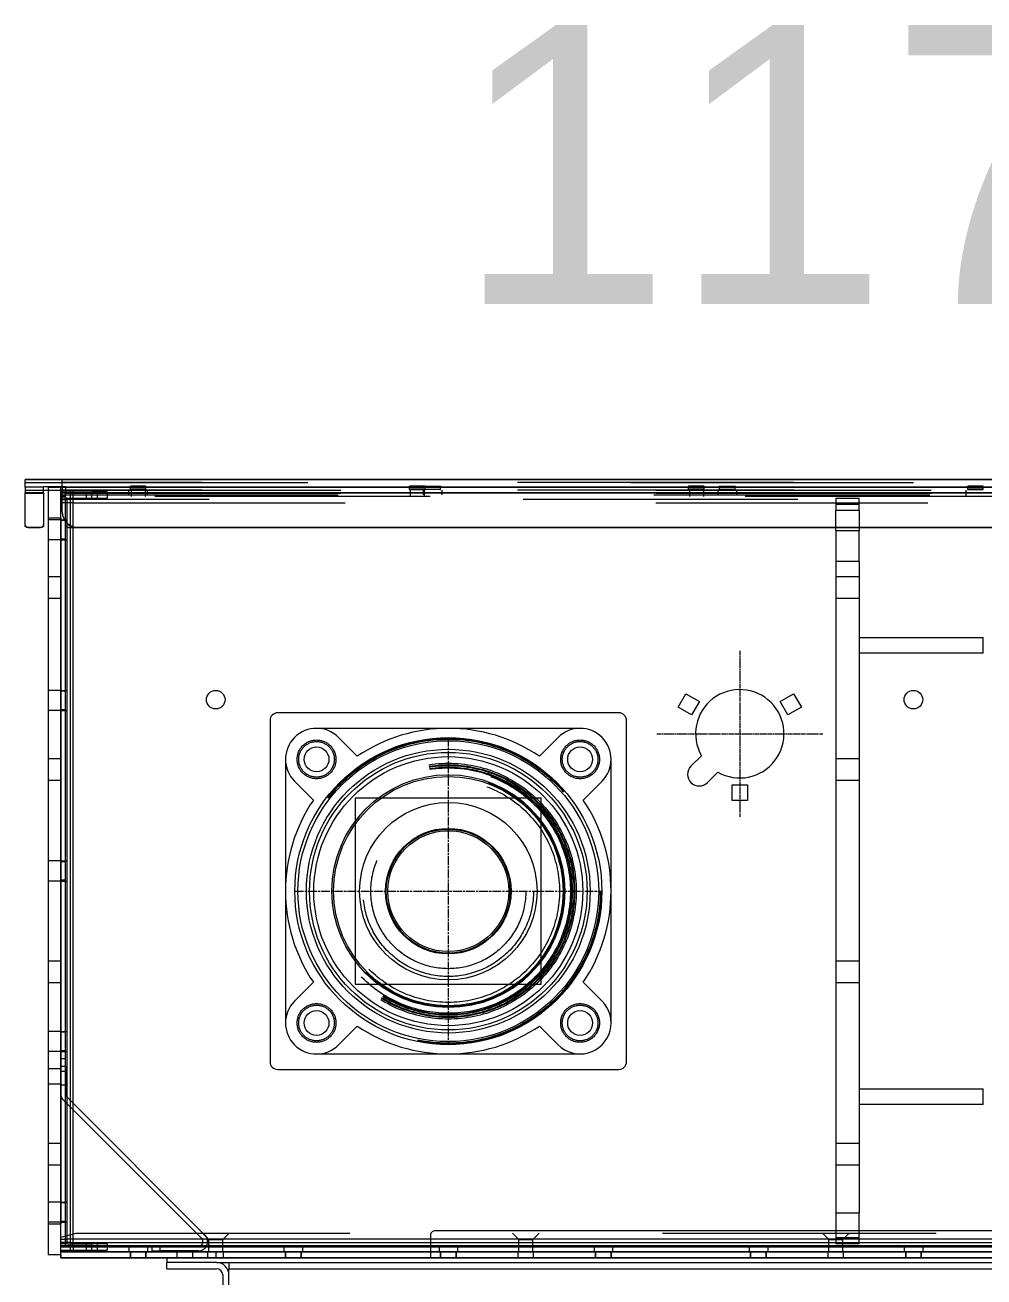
# Model space of a CAD drawing. Header units: millimetres. Extents: x 3220 to 226993, y 817 to 176024.
# Drawn here: x 72493 to 73112, y 160481 to 161289 of the extents above; entities that cross this region are included whole.
import ezdxf

# ---------------------------------------------------------------- set-up
doc = ezdxf.new("R2010")
doc.units = ezdxf.units.MM
doc.linetypes.add('CHAIN', pattern=[0.3543, 0.2362, -0.0295, 0.0591, -0.0295])
doc.linetypes.add('DASHED', pattern=[15, 7, -8])
for name, color, linetype, lineweight, true_color in [('Mittelpunktmarkierung(DIN)', 7, 'Continuous', 25, 0x3f3f3f), ('Sichtbare Kanten(DIN)', 7, 'Continuous', 50, 0x3f3f3f), ('Sichtbare tangentiale Kanten(DIN)', 7, 'Continuous', 50, 0x3f3f3f), ('Verdeckte Kanten(DIN)', 7, 'DASHED', 35, 0x3f3f3f), ('Verdeckte tangentiale Kanten(DIN)', 7, 'DASHED', 35, 0x3f3f3f)]:
    doc.layers.add(name, color=color, linetype=linetype, lineweight=lineweight, true_color=true_color)
doc.layers.add('Repère', color=76, linetype='Continuous')
doc.styles.get("Standard").update_dxf_attribs({"font": 'arial.ttf'})

# ---------------------------------------------------------------- blocks, each defined once
blk = doc.blocks.new('117')
at = {"layer": 'Mittelpunktmarkierung(DIN)', "color": 1, "linetype": 'CHAIN', "lineweight": 0, "ltscale": 11.889819}
for p, q in [((-12669, 72.5), (-12669, -34.5)), ((-12722.5, 19), (-12615.5, 19))]:
    blk.add_line(p, q, dxfattribs=at)
at = {"layer": 'Mittelpunktmarkierung(DIN)', "color": 1, "linetype": 'CHAIN', "lineweight": 0, "ltscale": 23.990969}
for p, q in [((-12857, 16.5), (-12857, -181.5)), ((-12956, -82.5), (-12758, -82.5))]:
    blk.add_line(p, q, dxfattribs=at)
at = {"layer": 'Sichtbare Kanten(DIN)', "color": 30, "lineweight": 0}
for p, q in [((-13130, 183.04), (-12107, 183.04)), ((-13130, 183.04), (-13130, 183.03)), ((-13130, 178), (-13130, 183.03)), ((-13130, 178), (-13130, 174.35)), ((-13118, 178.16), (-13118, 178)), ((-13104, 178.16), (-13118, 178.16)), ((-13118, 174.35), (-13118, 178)), ((-13115, 178), (-13115, 158)), ((-13115, 178), (-13107, 178)), ((-13107, 158), (-13107, 178)), ((-13106, 183.04), (-13106, 183.03)), ((-11108, 183.04), (-13106, 183.04)), ((-13106, 178), (-13106, 183.03)), ((-13106, 178), (-13106, 174.35)), ((-13104, 178), (-13104, 178.16)), ((-13104, 178), (-13104, 174.35)), ((-13130, 154.11), (-13130, 174.35)), ((-13118, 176.16), (-13115, 176.16)), ((-13118, 174.35), (-13118, 154.11)), ((-13107, 176.16), (-13104, 176.16)), ((-13107, 176), (-13107, 173)), ((-13107, 176), (-13106, 176)), ((-13104, 176), (-13107, 176)), ((-13107, 173), (-13106, 173)), ((-13106, 172.9), (-13107, 172.9)), ((-13107, -311.9), (-13107, 172.9)), ((-13104, 172), (-13107, 172)), ((-13104, 171), (-13107, 171)), ((-13106, 162.08), (-13106, 174.35)), ((-13104, 154.11), (-13104, 174.35)), ((-13106, 162.08), (-13106, 161.9)), ((-13130, 153.93), (-13130, 154.11)), ((-13118, 153.93), (-13118, 154.11)), ((-13115, 158), (-13115, -297)), ((-13107, 158), (-13107, -297)), ((-13104, -311.9), (-13104, 155.92)), ((-13104, 153.93), (-13104, 154.11)), ((-13128, 152.11), (-13120, 152.11)), ((-13120, 151.94), (-13128, 151.94)), ((-13103, 152.21), (-13103, -310)), ((-13102, 152.11), (-12117, 152.11)), ((-12117, 151.94), (-13102, 151.94)), ((-11118, 152.11), (-13096, 152.11)), ((-13096, 151.94), (-11118, 151.94)), ((-12607, 150), (-12607, 151.94)), ((-12607, 150), (-12607, 130)), ((-12607, 150), (-12592, 150)), ((-12592, 151.94), (-12592, 150)), ((-12592, 130), (-12592, 150)), ((-12607, 130), (-12607, -290)), ((-12592, 130), (-12592, -290)), ((-12592, 81), (-12512, 81)), ((-12512, 71), (-12512, 81)), ((-12512, 71), (-12592, 71)), ((-12708.74, 36.17), (-12703.74, 44.83)), ((-12703.74, 44.83), (-12695.08, 39.83)), ((-12642.92, 39.83), (-12634.26, 44.83)), ((-12634.26, 44.83), (-12629.26, 36.17)), ((-12747, 32.5), (-12967, 32.5)), ((-12700.08, 31.17), (-12708.74, 36.17)), ((-12695.08, 39.83), (-12700.08, 31.17)), ((-12637.92, 31.17), (-12642.92, 39.83)), ((-12629.26, 36.17), (-12637.92, 31.17)), ((-12972, 27.5), (-12972, -192.5)), ((-12742, -192.5), (-12742, 27.5)), ((-12857, 22.5), (-12942, 22.5)), ((-12927.86, 16.64), (-12915.74, 4.53)), ((-12772, 22.5), (-12857, 22.5)), ((-12798.26, 4.53), (-12786.14, 16.64)), ((-12962, 2.5), (-12962, -82.5)), ((-12752, -82.5), (-12752, 2.5)), ((-12700.47, -1.86), (-12693.75, 4.86)), ((-12683.14, -5.74), (-12689.86, -12.46)), ((-12944.03, -23.75), (-12956.14, -11.64)), ((-12757.86, -11.64), (-12769.97, -23.75)), ((-12674, -24), (-12674, -14)), ((-12674, -14), (-12664, -14)), ((-12664, -14), (-12664, -24)), ((-12664, -24), (-12674, -24)), ((-12962, -82.5), (-12962, -167.5)), ((-12752, -167.5), (-12752, -82.5)), ((-12956.14, -153.36), (-12944.03, -141.24)), ((-12769.97, -141.24), (-12757.86, -153.36)), ((-12915.74, -169.53), (-12927.86, -181.64)), ((-12786.14, -181.64), (-12798.26, -169.53)), ((-12942, -187.5), (-12857, -187.5)), ((-12857, -187.5), (-12772, -187.5)), ((-12967, -197.5), (-12747, -197.5)), ((-12592, -210), (-12512, -210)), ((-12512, -220), (-12512, -210)), ((-12512, -220), (-12592, -220)), ((-12607, -290), (-12607, -310)), ((-12592, -310), (-12592, -290)), ((-13115, -297), (-13115, -317)), ((-13107, -317), (-13107, -297)), ((-13103, -310), (-13107, -310)), ((-13107, -311), (-12107, -311)), ((-13104, -311.9), (-13107, -311.9)), ((-13107, -311.9), (-13107, -312)), ((-13107, -315), (-13107, -312)), ((-11107, -312), (-13107, -312)), ((-13101, -309), (-13104, -309)), ((-13099, -307), (-13103, -307)), ((-13103, -310), (-13099, -310)), ((-13101, -309), (-13101, -312)), ((-13099, -311), (-13099, -307)), ((-12592, -310), (-12607, -310)), ((-13107, -317), (-13115, -317)), ((-13107, -315), (-11107, -315)), ((-13107, -319), (-13107, -315)), ((-11107, -315), (-13107, -315)), ((-13107, -315), (-12107, -315)), ((-13107, -315), (-12107, -315)), ((-13107, -317), (-13107, -319)), ((-13107, -319), (-11107, -319)), ((-12107, -319), (-13107, -319))]:
    blk.add_line(p, q, dxfattribs=at)
for centre, radius in [((-13007, 41), 6), ((-12557, 41), 6), ((-12557, 41), 6), ((-12857, -82.5), 99), ((-12942, 2.5), 8), ((-12772, 2.5), 8), ((-12857, -82.5), 89.5), ((-12857, -82.5), 57.25), ((-12857, -82.5), 40.5), ((-12857, -82.5), 40), ((-12857, -82.5), 39), ((-12942, -167.5), 8), ((-12772, -167.5), 8)]:
    blk.add_circle(centre, radius, dxfattribs=at)
at = {"layer": 'Sichtbare Kanten(DIN)', "color": 1, "lineweight": 0}
blk.add_circle((-12857, -82.5), 0.01, dxfattribs=at)
at = {"layer": 'Sichtbare Kanten(DIN)', "color": 30, "lineweight": 0}
for centre, radius, start, end in [((-12669, 19), 28.5, 240.25752, 209.74248), ((-12967, 27.5), 5, 90, 180), ((-12747, 27.5), 5, 0, 90), ((-12942, 2.5), 20, 45, 225), ((-12857, -82.5), 105, 55.98058, 124.01942), ((-12772, 2.5), 20, 315, 135), ((-12695.16, -7.16), 7.5, 135, 315), ((-12857, -82.5), 105, 145.98058, 214.01942), ((-12857, -82.5), 105, 325.98058, 34.01942), ((-12942, -167.5), 20, 135, 315), ((-12772, -167.5), 20, 225, 45), ((-12857, -82.5), 105, 235.98058, 304.01942), ((-12967, -192.5), 5, 180, 270), ((-12747, -192.5), 5, 270, 0)]:
    blk.add_arc(centre, radius, start, end, dxfattribs=at)
for centre in [(-13057, 178.59), (-12867, 178.59), (-12677, 178.59)]:
    blk.add_ellipse(centre, major_axis=(-5, 0), ratio=0.026186, dxfattribs=at)
at = {"layer": 'Sichtbare Kanten(DIN)', "color": 30, "lineweight": 0, "extrusion": (0, 0, -1)}
for centre in [(-13057, 178.59), (-12877, 178.59), (-12697, 178.59), (-12517, 178.59)]:
    blk.add_ellipse(centre, major_axis=(5, 0), ratio=0.026186, dxfattribs=at)
at = {"layer": 'Sichtbare Kanten(DIN)', "color": 30, "lineweight": 0}
for centre in [(-13096, 162.08), (-13096, 161.9)]:
    blk.add_ellipse(centre, major_axis=(-10, 0), ratio=0.996195, start_param=0, end_param=1.570796, dxfattribs=at)
at = {"layer": 'Sichtbare Kanten(DIN)', "color": 30, "lineweight": 0, "extrusion": (0, 0, -1)}
for centre, major_axis, start_param, end_param in [((-13128, 154.11), (-2, 0), 4.712389, 6.283185), ((-13128, 153.93), (-2, 0), 4.712389, 6.283185), ((-13120, 154.11), (2, 0), 0, 1.570796), ((-13120, 153.93), (2, 0), 0, 1.570796), ((-13102, 154.11), (-2, 0), 4.712389, 6.283185), ((-13102, 153.93), (-2, 0), 4.712389, 6.283185)]:
    blk.add_ellipse(centre, major_axis=major_axis, ratio=0.996195, start_param=start_param, end_param=end_param, dxfattribs=at)
at = {"layer": 'Sichtbare tangentiale Kanten(DIN)', "color": 30, "lineweight": 0}
for p, q in [((-12107, 183.03), (-13130, 183.03)), ((-13118, 178), (-13130, 178)), ((-13106, 183.03), (-11108, 183.03)), ((-13106, 178), (-11108, 178)), ((-12107, 178), (-13104, 178)), ((-13118, 174.35), (-13130, 174.35)), ((-13106, 174.35), (-11108, 174.35)), ((-12107, 174.35), (-13104, 174.35)), ((-13107, 158), (-13115, 158)), ((-13128, 151.94), (-13128, 152.11)), ((-13120, 151.94), (-13120, 152.11)), ((-13102, 151.94), (-13102, 152.11)), ((-13101, 153.27), (-13101, -309)), ((-13099, -307), (-13099, 151.94)), ((-13096, 151.94), (-13096, 152.11)), ((-12592, 130), (-12607, 130)), ((-12607, -290), (-12592, -290)), ((-13115, -297), (-13107, -297)), ((-13101, -309), (-11113, -309)), ((-12607, -307), (-13099, -307)), ((-12115, -307), (-12592, -307))]:
    blk.add_line(p, q, dxfattribs=at)
for radius in [97, 91.5, 86.75, 75.09, 74]:
    blk.add_circle((-12857, -82.5), radius, dxfattribs=at)
at = {"layer": 'Verdeckte Kanten(DIN)', "color": 30, "lineweight": 0, "ltscale": 26.048429}
blk.add_line((-13130, 181.04), (-12107, 181.04), dxfattribs=at)
at = {"layer": 'Verdeckte Kanten(DIN)', "color": 30, "lineweight": 0, "ltscale": 25.437323}
for p, q in [((-11108, 181.04), (-13106, 181.04)), ((-13106, 173), (-11108, 173))]:
    blk.add_line(p, q, dxfattribs=at)
at = {"layer": 'Verdeckte Kanten(DIN)', "color": 30, "lineweight": 0, "ltscale": 0.38097}
for p, q in [((-13062, 176.59), (-13062, 178.59)), ((-13062, 176.59), (-13062, 178.59)), ((-13052, 176.59), (-13052, 178.59)), ((-13052, 176.59), (-13052, 178.59)), ((-12882, 176.59), (-12882, 178.59)), ((-12872, 176.59), (-12872, 178.59)), ((-12872, 176.59), (-12872, 178.59)), ((-12862, 176.59), (-12862, 178.59)), ((-12702, 176.59), (-12702, 178.59)), ((-12692, 176.59), (-12692, 178.59)), ((-12682, 176.59), (-12682, 178.59)), ((-12672, 176.59), (-12672, 178.59)), ((-12522, 176.59), (-12522, 178.59)), ((-12512, 176.59), (-12512, 178.59))]:
    blk.add_line(p, q, dxfattribs=at)
at = {"layer": 'Verdeckte Kanten(DIN)', "color": 30, "lineweight": 0, "ltscale": 1.523657}
for p, q in [((-13115, 176.16), (-13107, 176.16)), ((-13107, 157), (-13115, 157)), ((-13107, 144), (-13115, 144)), ((-13115, 120.5), (-13107, 120.5)), ((-13115, 106.5), (-13107, 106.5)), ((-13107, 47), (-13115, 47)), ((-13107, 34), (-13115, 34)), ((-13115, 3), (-13107, 3)), ((-13115, -11), (-13107, -11)), ((-13107, -63), (-13115, -63)), ((-13107, -76), (-13115, -76)), ((-13115, -127.5), (-13107, -127.5)), ((-13115, -141.5), (-13107, -141.5)), ((-13107, -173), (-13115, -173)), ((-13107, -186), (-13115, -186)), ((-13107, -197), (-13115, -197)), ((-13107, -207), (-13115, -207)), ((-13115, -245), (-13107, -245)), ((-13115, -259), (-13107, -259)), ((-13107, -283), (-13115, -283)), ((-13107, -296), (-13115, -296))]:
    blk.add_line(p, q, dxfattribs=at)
at = {"layer": 'Verdeckte Kanten(DIN)', "color": 30, "lineweight": 0, "ltscale": 3.809293}
for p, q in [((-13107, 175), (-13087, 175)), ((-13107, -314), (-13087, -314))]:
    blk.add_line(p, q, dxfattribs=at)
at = {"layer": 'Verdeckte Kanten(DIN)', "color": 30, "lineweight": 0, "ltscale": 0.571309}
for p, q in [((-13107, 170), (-13104, 170)), ((-13101, 176), (-13101, 173)), ((-13063, 173), (-13063, 176)), ((-13051, 173), (-13051, 176)), ((-12873, 173), (-12873, 176)), ((-12861, 173), (-12861, 176)), ((-12683, 173), (-12683, 176)), ((-12671, 173), (-12671, 176)), ((-13104, 156.5), (-13107, 156.5)), ((-13104, 144.5), (-13107, 144.5)), ((-13104, 46.5), (-13107, 46.5)), ((-13104, 34.5), (-13107, 34.5)), ((-13104, -63.5), (-13107, -63.5)), ((-13104, -75.5), (-13107, -75.5)), ((-13104, -173.5), (-13107, -173.5)), ((-13104, -185.5), (-13107, -185.5)), ((-13107, -190.5), (-13104, -190.5)), ((-13107, -198.5), (-13104, -198.5)), ((-13107, -207.5), (-13104, -207.5)), ((-13104, -283.5), (-13107, -283.5)), ((-13104, -295.5), (-13107, -295.5)), ((-13104, -309), (-13107, -309)), ((-13101, -312), (-13101, -315)), ((-13063, -312), (-13063, -315)), ((-13051, -312), (-13051, -315)), ((-13048.01, -314.5), (-13048.01, -311.5)), ((-12963, -312), (-12963, -315)), ((-12951, -312), (-12951, -315)), ((-12863, -312), (-12863, -315)), ((-12851, -312), (-12851, -315)), ((-12763, -312), (-12763, -315)), ((-12751, -312), (-12751, -315)), ((-12663, -312), (-12663, -315)), ((-12651, -312), (-12651, -315)), ((-12563, -312), (-12563, -315)), ((-12551, -312), (-12551, -315))]:
    blk.add_line(p, q, dxfattribs=at)
at = {"layer": 'Verdeckte Kanten(DIN)', "color": 30, "lineweight": 0, "ltscale": 0.380839}
blk.add_line((-13104, 172.9), (-13106, 172.9), dxfattribs=at)
at = {"layer": 'Verdeckte Kanten(DIN)', "color": 30, "lineweight": 0, "ltscale": 3.233633}
blk.add_line((-13104, 155.92), (-13104, 172.9), dxfattribs=at)
at = {"layer": 'Verdeckte Kanten(DIN)', "color": 30, "lineweight": 0, "ltscale": 25.386398}
blk.add_line((-12107, 172), (-13104, 172), dxfattribs=at)
at = {"layer": 'Verdeckte Kanten(DIN)', "color": 30, "lineweight": 0, "ltscale": 0.19037}
blk.add_line((-13103, 171), (-13104, 171), dxfattribs=at)
at = {"layer": 'Verdeckte Kanten(DIN)', "color": 30, "lineweight": 0, "ltscale": 0.897467}
for p, q in [((-13101, 170), (-13104, 170)), ((-13101, 173), (-13101, 170))]:
    blk.add_line(p, q, dxfattribs=at)
at = {"layer": 'Verdeckte Kanten(DIN)', "color": 30, "lineweight": 0, "ltscale": 3.579878}
blk.add_line((-13103, 171), (-13103, 152.21), dxfattribs=at)
at = {"layer": 'Verdeckte Kanten(DIN)', "color": 30, "lineweight": 0, "ltscale": 3.047415}
blk.add_line((-13103, 171), (-13087, 171), dxfattribs=at)
at = {"layer": 'Verdeckte Kanten(DIN)', "color": 30, "lineweight": 0, "ltscale": 0.761779}
for p, q in [((-13099, 172), (-13099, 176)), ((-13090.5, 175), (-13090.5, 171)), ((-13083.5, 175), (-13083.5, 171)), ((-13077, 175), (-13077, 171)), ((-13061.5, 176), (-13061.5, 172)), ((-13052.5, 176), (-13052.5, 172)), ((-12881.5, 176), (-12881.5, 172)), ((-12872.5, 176), (-12872.5, 172)), ((-12701.5, 176), (-12701.5, 172)), ((-12692.5, 176), (-12692.5, 172)), ((-12523, 172), (-12523, 176)), ((-13103, 168), (-13107, 168)), ((-13107, 157), (-13103, 157)), ((-13107, 144), (-13103, 144)), ((-13107, 47), (-13103, 47)), ((-13107, 34), (-13103, 34)), ((-13107, -63), (-13103, -63)), ((-13107, -76), (-13103, -76)), ((-13107, -173), (-13103, -173)), ((-13107, -186), (-13103, -186)), ((-13107, -283), (-13103, -283)), ((-13107, -296), (-13103, -296)), ((-13107, -307), (-13103, -307)), ((-13099, -311), (-13099, -315)), ((-13090.5, -310), (-13090.5, -314)), ((-13083.5, -310), (-13083.5, -314)), ((-13077, -310), (-13077, -314)), ((-13063, -311), (-13063, -315)), ((-13051, -311), (-13051, -315)), ((-12963, -311), (-12963, -315)), ((-12951, -311), (-12951, -315)), ((-12863, -311), (-12863, -315)), ((-12851, -311), (-12851, -315)), ((-12763, -311), (-12763, -315)), ((-12751, -311), (-12751, -315)), ((-12663, -311), (-12663, -315)), ((-12651, -311), (-12651, -315)), ((-12563, -311), (-12563, -315)), ((-12551, -311), (-12551, -315)), ((-13062, -319), (-13062, -315)), ((-13062, -315), (-13062, -319)), ((-13052, -319), (-13052, -315)), ((-13052, -315), (-13052, -319)), ((-13032, -315), (-13032, -319)), ((-13022, -315), (-13022, -319)), ((-13012, -319), (-13012, -315)), ((-13007, -315), (-13007, -319)), ((-13002, -319), (-13002, -315)), ((-12962, -319), (-12962, -315)), ((-12962, -315), (-12962, -319)), ((-12952, -319), (-12952, -315)), ((-12952, -315), (-12952, -319)), ((-12862, -319), (-12862, -315)), ((-12862, -315), (-12862, -319)), ((-12852, -319), (-12852, -315)), ((-12852, -315), (-12852, -319)), ((-12812, -319), (-12812, -315)), ((-12802, -319), (-12802, -315)), ((-12762, -319), (-12762, -315)), ((-12762, -315), (-12762, -319)), ((-12752, -319), (-12752, -315)), ((-12752, -315), (-12752, -319)), ((-12662, -319), (-12662, -315)), ((-12662, -315), (-12662, -319)), ((-12652, -319), (-12652, -315)), ((-12652, -315), (-12652, -319)), ((-12612, -319), (-12612, -315)), ((-12602, -319), (-12602, -315)), ((-12562, -319), (-12562, -315)), ((-12562, -315), (-12562, -319)), ((-12552, -319), (-12552, -315)), ((-12552, -315), (-12552, -319))]:
    blk.add_line(p, q, dxfattribs=at)
at = {"layer": 'Verdeckte Kanten(DIN)', "color": 30, "lineweight": 0, "ltscale": 1.196656}
for q in [(-13099, 172), (-13103, 168)]:
    blk.add_line((-13099, 168), q, dxfattribs=at)
at = {"layer": 'Verdeckte Kanten(DIN)', "color": 30, "lineweight": 0, "ltscale": 2.991791}
for p, q in [((-13077, 175), (-13087, 175)), ((-13087, 171), (-13077, 171)), ((-13077, -310), (-13087, -310)), ((-13087, -314), (-13077, -314))]:
    blk.add_line(p, q, dxfattribs=at)
at = {"layer": 'Verdeckte Kanten(DIN)', "color": 30, "lineweight": 0, "ltscale": 2.393412}
for p, q in [((-12607, 171), (-12607, 163)), ((-12592, 163), (-12592, 171))]:
    blk.add_line(p, q, dxfattribs=at)
at = {"layer": 'Verdeckte Kanten(DIN)', "color": 30, "lineweight": 0, "ltscale": 2.856945}
for p, q in [((-12607, 171), (-12592, 171)), ((-12607, 120.5), (-12592, 120.5)), ((-12607, 106.5), (-12592, 106.5)), ((-12607, 3), (-12592, 3)), ((-12607, -11), (-12592, -11)), ((-12607, -127.5), (-12592, -127.5)), ((-12607, -141.5), (-12592, -141.5)), ((-12607, -245), (-12592, -245)), ((-12607, -259), (-12592, -259))]:
    blk.add_line(p, q, dxfattribs=at)
at = {"layer": 'Verdeckte Kanten(DIN)', "color": 30, "lineweight": 0, "ltscale": 2.106962}
for p, q in [((-12607, 151.94), (-12607, 163)), ((-12592, 163), (-12592, 151.94))]:
    blk.add_line(p, q, dxfattribs=at)
at = {"layer": 'Verdeckte Kanten(DIN)', "color": 30, "lineweight": 0, "ltscale": 29.027576}
for p, q in [((-12917, -22.5), (-12917, -142.5)), ((-12797, -22.5), (-12917, -22.5)), ((-12797, -142.5), (-12797, -22.5)), ((-12917, -142.5), (-12797, -142.5))]:
    blk.add_line(p, q, dxfattribs=at)
at = {"layer": 'Verdeckte Kanten(DIN)', "color": 30, "lineweight": 0, "ltscale": 1.495845}
for p, q in [((-13104, -195.5), (-13104, -190.5)), ((-13043.01, -311.5), (-13048.01, -311.5)), ((-13048.01, -314.5), (-13043.01, -314.5))]:
    blk.add_line(p, q, dxfattribs=at)
at = {"layer": 'Verdeckte Kanten(DIN)', "color": 30, "lineweight": 0, "ltscale": 3.335922}
blk.add_line((-13104, -195.5), (-13104, -213.02), dxfattribs=at)
at = {"layer": 'Verdeckte Kanten(DIN)', "color": 30, "lineweight": 0, "ltscale": 30.486076}
for p, q in [((-13105.24, -217.26), (-13016.13, -306.38)), ((-13103.12, -215.14), (-13014.01, -304.26))]:
    blk.add_line(p, q, dxfattribs=at)
at = {"layer": 'Verdeckte Kanten(DIN)', "color": 30, "lineweight": 0, "ltscale": 1.971787}
blk.add_line((-13107, -305.68), (-13097, -303), dxfattribs=at)
at = {"layer": 'Verdeckte Kanten(DIN)', "color": 30, "lineweight": 0, "ltscale": 25.208158}
blk.add_line((-13097, -303), (-11117, -303), dxfattribs=at)
at = {"layer": 'Verdeckte Kanten(DIN)', "color": 30, "lineweight": 0, "ltscale": 1.104296}
for p, q in [((-13011.5, -307.1), (-13015.6, -303)), ((-13002.5, -307.1), (-12998.4, -303)), ((-12811.5, -307.1), (-12815.6, -303)), ((-12802.5, -307.1), (-12798.4, -303)), ((-12611.5, -307.1), (-12615.6, -303)), ((-12602.5, -307.1), (-12598.4, -303))]:
    blk.add_line(p, q, dxfattribs=at)
at = {"layer": 'Verdeckte Kanten(DIN)', "color": 30, "lineweight": 0, "ltscale": 2.285536}
blk.add_line((-13099, -310), (-13087, -310), dxfattribs=at)
at = {"layer": 'Verdeckte Kanten(DIN)', "color": 30, "lineweight": 0, "ltscale": 4.715426}
for p, q in [((-13043.01, -311.5), (-13018.25, -311.5)), ((-13018.25, -314.5), (-13043.01, -314.5))]:
    blk.add_line(p, q, dxfattribs=at)
at = {"layer": 'Verdeckte Kanten(DIN)', "color": 30, "lineweight": 0, "ltscale": 2.692601}
for p, q in [((-13011.5, -307.1), (-13002.5, -307.1)), ((-12811.5, -307.1), (-12802.5, -307.1)), ((-12611.5, -307.1), (-12602.5, -307.1))]:
    blk.add_line(p, q, dxfattribs=at)
at = {"layer": 'Verdeckte Kanten(DIN)', "color": 30, "lineweight": 0, "ltscale": 1.50461}
for p, q in [((-13011.5, -315), (-13011.5, -307.1)), ((-13002.5, -315), (-13002.5, -307.1)), ((-12811.5, -315), (-12811.5, -307.1)), ((-12802.5, -315), (-12802.5, -307.1)), ((-12611.5, -315), (-12611.5, -307.1)), ((-12602.5, -315), (-12602.5, -307.1))]:
    blk.add_line(p, q, dxfattribs=at)
at = {"layer": 'Verdeckte Kanten(DIN)', "color": 30, "lineweight": 0, "ltscale": 24.951368}
blk.add_circle((-12857, -82.5), 98.5, dxfattribs=at)
at = {"layer": 'Verdeckte Kanten(DIN)', "color": 30, "lineweight": 0, "ltscale": 24.824713}
blk.add_circle((-12857, -82.5), 98, dxfattribs=at)
at = {"layer": 'Verdeckte Kanten(DIN)', "color": 30, "lineweight": 0, "ltscale": 14.959352}
for centre in [(-12942, 2.5), (-12772, 2.5), (-12942, -167.5), (-12772, -167.5)]:
    blk.add_circle(centre, 12.5, dxfattribs=at)
at = {"layer": 'Verdeckte Kanten(DIN)', "color": 30, "lineweight": 0, "ltscale": 13.762596}
for centre in [(-12942, 2.5), (-12772, 2.5), (-12942, -167.5), (-12772, -167.5)]:
    blk.add_circle(centre, 11.5, dxfattribs=at)
at = {"layer": 'Verdeckte Kanten(DIN)', "color": 30, "lineweight": 0, "ltscale": 24.77405}
blk.add_circle((-12857, -82.5), 81.5, dxfattribs=at)
at = {"layer": 'Verdeckte Kanten(DIN)', "color": 30, "lineweight": 0, "ltscale": 24.318085}
blk.add_circle((-12857, -82.5), 80, dxfattribs=at)
at = {"layer": 'Verdeckte Kanten(DIN)', "color": 30, "lineweight": 0, "ltscale": 25.162464}
blk.add_circle((-12857, -82.5), 74.5, dxfattribs=at)
at = {"layer": 'Verdeckte Kanten(DIN)', "color": 30, "lineweight": 0, "ltscale": 24.233648}
blk.add_circle((-12857, -82.5), 71.75, dxfattribs=at)
at = {"layer": 'Verdeckte Kanten(DIN)', "color": 30, "lineweight": 0, "ltscale": 23.883833}
blk.add_circle((-12857, -82.5), 55, dxfattribs=at)
at = {"layer": 'Verdeckte Kanten(DIN)', "color": 30, "lineweight": 0, "ltscale": 25.331339}
blk.add_circle((-12857, -82.5), 50, dxfattribs=at)
at = {"layer": 'Verdeckte Kanten(DIN)', "color": 30, "lineweight": 0, "ltscale": 0.897467}
blk.add_arc((-13101, -213.02), 6, 180, 225, dxfattribs=at)
at = {"layer": 'Verdeckte Kanten(DIN)', "color": 30, "lineweight": 0, "ltscale": 0.448684}
blk.add_arc((-13101, -213.02), 3, 180, 225, dxfattribs=at)
at = {"layer": 'Verdeckte Kanten(DIN)', "color": 30, "lineweight": 0, "ltscale": 2.692601}
blk.add_arc((-13018.25, -308.5), 6, 270, 45, dxfattribs=at)
at = {"layer": 'Verdeckte Kanten(DIN)', "color": 30, "lineweight": 0, "ltscale": 1.346251}
blk.add_arc((-13018.25, -308.5), 3, 270, 45, dxfattribs=at)
at = {"layer": 'Verdeckte Kanten(DIN)', "color": 30, "lineweight": 0, "ltscale": 5.984706}
for centre in [(-13057, 176.59), (-12867, 176.59), (-12677, 176.59)]:
    blk.add_ellipse(centre, major_axis=(5, 0), ratio=0.026186, dxfattribs=at)
at = {"layer": 'Verdeckte Kanten(DIN)', "color": 30, "lineweight": 0, "ltscale": 5.984706, "extrusion": (0, 0, -1)}
for centre in [(-13057, 176.59), (-12877, 176.59), (-12697, 176.59), (-12517, 176.59)]:
    blk.add_ellipse(centre, major_axis=(-5, 0), ratio=0.026186, dxfattribs=at)
at = {"layer": 'Verdeckte tangentiale Kanten(DIN)', "color": 30, "lineweight": 0, "ltscale": 26.048429}
blk.add_line((-13130, 181.04), (-12107, 181.04), dxfattribs=at)
at = {"layer": 'Verdeckte tangentiale Kanten(DIN)', "color": 30, "lineweight": 0, "ltscale": 25.437323}
for p, q in [((-11108, 181.04), (-13106, 181.04)), ((-11108, 176), (-13106, 176)), ((-11108, 174.18), (-13106, 174.18))]:
    blk.add_line(p, q, dxfattribs=at)
at = {"layer": 'Verdeckte tangentiale Kanten(DIN)', "color": 30, "lineweight": 0, "ltscale": 2.285536}
for p, q in [((-13130, 176), (-13118, 176)), ((-13130, 174.18), (-13118, 174.18))]:
    blk.add_line(p, q, dxfattribs=at)
at = {"layer": 'Verdeckte tangentiale Kanten(DIN)', "color": 30, "lineweight": 0, "ltscale": 25.386398}
for p, q in [((-13104, 176), (-12107, 176)), ((-13104, 174.18), (-12107, 174.18))]:
    blk.add_line(p, q, dxfattribs=at)
at = {"layer": 'Verdeckte tangentiale Kanten(DIN)', "color": 30, "lineweight": 0, "ltscale": 3.18604}
blk.add_line((-13101, 170), (-13101, 153.27), dxfattribs=at)
at = {"layer": 'Verdeckte tangentiale Kanten(DIN)', "color": 30, "lineweight": 0, "ltscale": 25.310009}
blk.add_line((-11113, 170), (-13101, 170), dxfattribs=at)
at = {"layer": 'Verdeckte tangentiale Kanten(DIN)', "color": 30, "lineweight": 0, "ltscale": 0.761779}
for p, q in [((-13087, 171), (-13087, 175)), ((-13087, -314), (-13087, -310))]:
    blk.add_line(p, q, dxfattribs=at)
at = {"layer": 'Verdeckte tangentiale Kanten(DIN)', "color": 30, "lineweight": 0, "ltscale": 3.059311}
blk.add_line((-13099, 151.94), (-13099, 168), dxfattribs=at)
at = {"layer": 'Verdeckte tangentiale Kanten(DIN)', "color": 30, "lineweight": 0, "ltscale": 25.055382}
blk.add_line((-13099, 168), (-12115, 168), dxfattribs=at)
at = {"layer": 'Verdeckte tangentiale Kanten(DIN)', "color": 30, "lineweight": 0, "ltscale": 2.856945}
for p, q in [((-12607, 167), (-12592, 167)), ((-12592, 163), (-12607, 163)), ((-12592, -306), (-12607, -306)), ((-12592, -307), (-12607, -307))]:
    blk.add_line(p, q, dxfattribs=at)
at = {"layer": 'Verdeckte tangentiale Kanten(DIN)', "color": 30, "lineweight": 0, "ltscale": 0.571309}
for p, q in [((-13104, -195.5), (-13107, -195.5)), ((-13043.01, -311.5), (-13043.01, -314.5))]:
    blk.add_line(p, q, dxfattribs=at)
at = {"layer": 'Verdeckte tangentiale Kanten(DIN)', "color": 30, "lineweight": 0, "ltscale": 25.078026}
blk.add_circle((-12857, -82.5), 82.5, dxfattribs=at)
at = {"layer": 'Verdeckte tangentiale Kanten(DIN)', "color": 30, "lineweight": 0, "ltscale": 24.622061}
blk.add_circle((-12857, -82.5), 81, dxfattribs=at)
at = {"layer": 'Verdeckte tangentiale Kanten(DIN)', "color": 30, "lineweight": 0, "ltscale": 24.166098}
blk.add_circle((-12857, -82.5), 79.5, dxfattribs=at)
at = {"layer": 'Verdeckte tangentiale Kanten(DIN)', "color": 30, "lineweight": 0, "ltscale": 26.597906}
blk.add_circle((-12857, -82.5), 78.75, dxfattribs=at)
blk = doc.blocks.new('300x650 for TKF 300 R')
at = {"layer": 'Sichtbare Kanten(DIN)', "color": 6, "lineweight": 0}
for p, q in [((-365, 146.5), (195, 146.5)), ((-365, 146.5), (-365, 143.5)), ((195, 146.5), (195, 143.5)), ((-365, 29), (-365, 143.5)), ((195, 29), (195, 143.5)), ((-253.23, 35.23), (-254, 34.47)), ((-246, 34.47), (-254, 34.47)), ((-254, 1), (-254, 34.47)), ((-253.23, 35.23), (-246.77, 35.23)), ((-246.77, 35.23), (-246, 34.47)), ((-246, 1), (-246, 34.47)), ((-153.23, 35.23), (-154, 34.47)), ((-146, 34.47), (-154, 34.47)), ((-154, 1), (-154, 34.47)), ((-153.23, 35.23), (-146.77, 35.23)), ((-146.77, 35.23), (-146, 34.47)), ((-146, 1), (-146, 34.47)), ((-53.23, 35.23), (-54, 34.47)), ((-46, 34.47), (-54, 34.47)), ((-54, 1), (-54, 34.47)), ((-53.23, 35.23), (-46.77, 35.23)), ((-46.77, 35.23), (-46, 34.47)), ((-46, 1), (-46, 34.47)), ((46.77, 35.23), (46, 34.47)), ((54, 34.47), (46, 34.47)), ((46, 1), (46, 34.47)), ((46.77, 35.23), (53.23, 35.23)), ((53.23, 35.23), (54, 34.47)), ((54, 1), (54, 34.47)), ((146.77, 35.23), (146, 34.47)), ((154, 34.47), (146, 34.47)), ((146, 1), (146, 34.47)), ((146.77, 35.23), (153.23, 35.23)), ((153.23, 35.23), (154, 34.47)), ((154, 1), (154, 34.47)), ((246.77, 35.23), (246, 34.47)), ((254, 34.47), (246, 34.47)), ((246, 1), (246, 34.47)), ((246.77, 35.23), (253.23, 35.23)), ((253.23, 35.23), (254, 34.47)), ((254, 1), (254, 34.47)), ((-365, 26), (-365, 29)), ((-254, 29), (-365, 29)), ((-365, 3), (-365, 26)), ((-365, 26), (-254, 26)), ((-154, 29), (-246, 29)), ((-246, 26), (-154, 26)), ((-54, 29), (-146, 29)), ((-146, 26), (-54, 26)), ((46, 29), (-46, 29)), ((-46, 26), (46, 26)), ((146, 29), (54, 29)), ((54, 26), (146, 26)), ((246, 29), (154, 29)), ((154, 26), (246, 26)), ((365, 29), (254, 29)), ((254, 26), (365, 26)), ((365, 26), (365, 29)), ((365, 26), (365, 3)), ((-365, 0), (-365, 3)), ((-365, 0), (-365, -3)), ((365, 0), (-365, 0)), ((-254, 1), (-246, 1)), ((-253.23, 0.23), (-254, 1)), ((-246.77, 0.23), (-253.23, 0.23)), ((-246.77, 0.23), (-246, 1)), ((-154, 1), (-146, 1)), ((-153.23, 0.23), (-154, 1)), ((-146.77, 0.23), (-153.23, 0.23)), ((-146.77, 0.23), (-146, 1)), ((-54, 1), (-46, 1)), ((-53.23, 0.23), (-54, 1)), ((-46.77, 0.23), (-53.23, 0.23)), ((-46.77, 0.23), (-46, 1)), ((46, 1), (54, 1)), ((46.77, 0.23), (46, 1)), ((53.23, 0.23), (46.77, 0.23)), ((53.23, 0.23), (54, 1)), ((146, 1), (154, 1)), ((146.77, 0.23), (146, 1)), ((153.23, 0.23), (146.77, 0.23)), ((153.23, 0.23), (154, 1)), ((246, 1), (254, 1)), ((246.77, 0.23), (246, 1)), ((253.23, 0.23), (246.77, 0.23)), ((253.23, 0.23), (254, 1)), ((365, 0), (365, 3)), ((365, 0), (365, -3)), ((-365, -3), (-365, -7)), ((-365, -3), (365, -3)), ((-360, -7), (-365, -7)), ((-365, -109), (-365, -7)), ((-360, -3), (-333, -3)), ((-333, -7), (-360, -7)), ((-354, -7), (-354, -36.47)), ((-346, -7), (-346, -36.47)), ((-327.71, -5), (-325, -5)), ((-325, -7), (-325, -3)), ((325, -3), (-325, -3)), ((325, -7), (-325, -7)), ((-325, -7), (-325, -11)), ((325, -7), (325, -3)), ((325, -5), (327.71, -5)), ((325, -7), (325, -11)), ((360, -3), (333, -3)), ((333, -7), (360, -7)), ((344, -7), (344, -8.6)), ((356, -7), (356, -8.6)), ((360, -7), (365, -7)), ((365, -3), (365, -7)), ((-341, -29.79), (-341, -14.19)), ((-337.5, -14.19), (-341, -14.19)), ((-337.5, -14.19), (-336.34, -12.17)), ((-337.5, -29.79), (-337.5, -14.19)), ((-332.16, -12.17), (-336.34, -12.17)), ((-331, -14.19), (-332.16, -12.17)), ((-331, -31.99), (-331, -11.99)), ((-329, -11.99), (-331, -11.99)), ((-329, -105), (-329, -11)), ((-325, -11), (-325, -105)), ((325, -11), (325, -105)), ((329, -105), (329, -11)), ((329, -11.99), (331, -11.99)), ((331, -11.99), (331, -31.99)), ((331, -14.19), (332.16, -12.17)), ((332.16, -12.17), (336.34, -12.17)), ((337.5, -14.19), (336.34, -12.17)), ((337.5, -14.19), (337.5, -29.79)), ((337.5, -14.19), (341, -14.19)), ((341, -14.19), (341, -29.79)), ((356, -8.6), (344, -8.6)), ((345.6, -8.6), (344.23, -9.39)), ((344.23, -12.81), (344.23, -9.39)), ((345.6, -13.6), (344.23, -12.81)), ((345.6, -13.6), (354.4, -13.6)), ((346, -13.6), (346, -36.47)), ((347.11, -12.81), (347.11, -9.39)), ((352.89, -12.81), (352.89, -9.39)), ((354, -13.6), (354, -36.47)), ((354.4, -8.6), (355.77, -9.39)), ((354.4, -13.6), (355.77, -12.81)), ((355.77, -12.81), (355.77, -9.39)), ((-343, -17.91), (-342.08, -16.99)), ((-343, -26.07), (-343, -17.91)), ((-342.08, -16.99), (-342.08, -26.99)), ((-341, -16.99), (-342.08, -16.99)), ((-332.16, -17.08), (-336.34, -17.08)), ((332.16, -17.08), (336.34, -17.08)), ((341, -16.99), (342.08, -16.99)), ((342.08, -26.99), (342.08, -16.99)), ((343, -17.91), (342.08, -16.99)), ((343, -17.91), (343, -26.07)), ((-343, -26.07), (-342.08, -26.99)), ((-341, -26.99), (-342.08, -26.99)), ((-337.5, -29.79), (-341, -29.79)), ((-337.5, -29.79), (-336.34, -31.8)), ((-332.16, -26.9), (-336.34, -26.9)), ((-332.16, -31.8), (-336.34, -31.8)), ((-331, -29.79), (-332.16, -31.8)), ((-329, -31.99), (-331, -31.99)), ((329, -31.99), (331, -31.99)), ((331, -29.79), (332.16, -31.8)), ((332.16, -26.9), (336.34, -26.9)), ((332.16, -31.8), (336.34, -31.8)), ((337.5, -29.79), (336.34, -31.8)), ((337.5, -29.79), (341, -29.79)), ((341, -26.99), (342.08, -26.99)), ((343, -26.07), (342.08, -26.99)), ((-354, -36.47), (-346, -36.47)), ((-353.23, -37.23), (-354, -36.47)), ((-346.77, -37.23), (-353.23, -37.23)), ((-346.77, -37.23), (-346, -36.47)), ((-330.5, -36), (-330.5, -50.49)), ((-329, -36), (-330.5, -36)), ((346, -36.47), (354, -36.47)), ((346.77, -37.23), (346, -36.47)), ((353.23, -37.23), (346.77, -37.23)), ((353.23, -37.23), (354, -36.47)), ((-337.5, -49.5), (-337.5, -44.5)), ((-335.5, -44.5), (-337.5, -44.5)), ((-335.5, -44.5), (-335.5, -49.5)), ((-334.5, -49.5), (-334.15, -48.19)), ((-334.15, -48.19), (-330.85, -48.19)), ((-330.5, -49.5), (-330.85, -48.19)), ((-361.5, -52.7), (-361.5, -63.3)), ((-360.5, -52.7), (-361.5, -52.7)), ((-360.5, -52.61), (-359.89, -52)), ((-360.5, -52.61), (-360.5, -63.39)), ((-359.89, -52), (-359.89, -64)), ((-356.61, -52), (-359.89, -52)), ((-356.61, -52), (-356.61, -64)), ((-356, -52.61), (-356.61, -52)), ((-356, -52.61), (-356, -63.39)), ((-351.75, -52.75), (-356, -52.75)), ((-348.5, -52.75), (-349.25, -52.75)), ((-348.5, -52.75), (-347.75, -52)), ((-348.5, -52.75), (-348.5, -63.25)), ((-347.75, -52), (-347.75, -64)), ((-344.4, -52), (-347.75, -52)), ((-344.4, -51.5), (-344.11, -50.99)), ((-344.4, -51.5), (-344.4, -51.97)), ((-344.4, -51.97), (-344.4, -57.09)), ((-339.7, -50.57), (-343.82, -50.57)), ((-339.7, -53.38), (-343.82, -53.38)), ((-339.7, -50.57), (-339.7, -53.38)), ((-339.1, -52), (-339.7, -52)), ((-339.7, -52.3), (-339.1, -52.3)), ((-339.7, -53.38), (-339.7, -60.81)), ((-339.1, -66), (-339.1, -50)), ((-337.5, -50), (-339.1, -50)), ((-337.5, -49.5), (-337.5, -66.5)), ((-335.5, -49.5), (-335.5, -66.5)), ((-335.5, -52.35), (-334.43, -50.49)), ((-335.3, -52), (-335.5, -52)), ((-334.5, -50.62), (-334.5, -49.5)), ((-330.07, -50.49), (-334.43, -50.49)), ((-330.07, -54.25), (-334.43, -54.25)), ((-329, -52.35), (-330.07, -50.49)), ((-360.5, -63.3), (-361.5, -63.3)), ((-360.5, -63.39), (-359.89, -64)), ((-356.61, -64), (-359.89, -64)), ((-356, -63.39), (-356.61, -64)), ((-351.75, -63.25), (-356, -63.25)), ((-348.5, -63.25), (-349.25, -63.25)), ((-348.5, -63.25), (-347.75, -64)), ((-344.4, -64), (-347.75, -64)), ((-344.4, -57.09), (-344.4, -63.12)), ((-344.4, -63.12), (-344.4, -64.5)), ((-344.4, -64.5), (-344.11, -65.01)), ((-339.7, -60.81), (-343.82, -60.81)), ((-339.7, -60.81), (-339.7, -65.43)), ((-339.7, -63.7), (-339.1, -63.7)), ((-339.1, -64), (-339.7, -64)), ((-335.5, -63.65), (-334.43, -65.51)), ((-335.3, -64), (-335.5, -64)), ((-330.07, -61.75), (-334.43, -61.75)), ((-329, -63.65), (-330.07, -65.51)), ((-339.7, -65.43), (-343.82, -65.43)), ((-337.5, -66), (-339.1, -66)), ((-337.5, -71.5), (-337.5, -66.5)), ((-337.5, -71.5), (-335.5, -71.5)), ((-335.5, -66.5), (-335.5, -71.5)), ((-334.5, -66.5), (-334.5, -65.38)), ((-334.5, -66.5), (-334.15, -67.81)), ((-330.07, -65.51), (-334.43, -65.51)), ((-334.15, -67.81), (-330.85, -67.81)), ((-330.5, -66.5), (-330.85, -67.81)), ((-330.5, -65.51), (-330.5, -80)), ((-329, -80), (-330.5, -80)), ((-365, -109), (-360, -109)), ((-365, -109), (-365, -113)), ((-360, -113), (-365, -113)), ((-365, -113), (-365, -116)), ((-360, -109), (-333, -109)), ((-333, -113), (-360, -113)), ((-325, -113), (-333, -113)), ((-325, -109), (-325, -105)), ((-325, -113), (-325, -109)), ((325, -109), (-325, -109)), ((325, -113), (-325, -113)), ((325, -105), (325, -109)), ((325, -113), (325, -109)), ((333, -113), (325, -113)), ((360, -109), (333, -109)), ((333, -113), (360, -113)), ((365, -109), (360, -109)), ((360, -113), (365, -113)), ((365, -109), (365, -113)), ((365, -116), (365, -113)), ((-360, -116), (-365, -116)), ((-365, -130.5), (-365, -116)), ((360, -116), (-360, -116)), ((195, -130.5), (195, -116)), ((365, -116), (360, -116)), ((-362, -133.5), (192, -133.5))]:
    blk.add_line(p, q, dxfattribs=at)
for centre, radius, start, end in [((-333, -11), 8, 0, 90), ((-333, -11), 4, 0, 90), ((333, -11), 8, 90, 180), ((333, -11), 4, 90, 180), ((-333, -105), 8, 270, 0), ((-333, -105), 4, 270, 0), ((333, -105), 8, 180, 270), ((333, -105), 4, 180, 270), ((-362, -130.5), 3, 180, 270), ((192, -130.5), 3, 270, 0)]:
    blk.add_arc(centre, radius, start, end, dxfattribs=at)
for points, weights in [([(-336.34, -12.17), (-337.75, -14.63), (-336.34, -17.08)], [1, 1.15470053838, 1]), ([(-332.16, -17.08), (-330.75, -14.63), (-332.16, -12.17)], [1, 1.15470053838, 1]), ([(332.16, -12.17), (330.75, -14.63), (332.16, -17.08)], [1, 1.15470053838, 1]), ([(336.34, -17.08), (337.75, -14.63), (336.34, -12.17)], [1, 1.15470053838, 1]), ([(347.11, -9.39), (345.67, -8.56), (344.23, -9.39)], [1, 1.15470053838, 1]), ([(344.23, -12.81), (345.67, -13.64), (347.11, -12.81)], [1, 1.15470053838, 1]), ([(352.89, -9.39), (350, -8.56), (347.11, -9.39)], [1, 1.15470053838, 1]), ([(347.11, -12.81), (350, -13.64), (352.89, -12.81)], [1, 1.15470053838, 1]), ([(355.77, -9.39), (354.33, -8.56), (352.89, -9.39)], [1, 1.15470053838, 1]), ([(352.89, -12.81), (354.33, -13.64), (355.77, -12.81)], [1, 1.15470053838, 1]), ([(-336.34, -17.08), (-337.75, -21.99), (-336.34, -26.9)], [1, 1.15470053838, 1]), ([(-332.16, -26.9), (-330.75, -21.99), (-332.16, -17.08)], [1, 1.15470053838, 1]), ([(332.16, -17.08), (330.75, -21.99), (332.16, -26.9)], [1, 1.15470053838, 1]), ([(336.34, -26.9), (337.75, -21.99), (336.34, -17.08)], [1, 1.15470053838, 1]), ([(-336.34, -26.9), (-337.75, -29.35), (-336.34, -31.8)], [1, 1.15470053838, 1]), ([(-332.16, -31.8), (-330.75, -29.35), (-332.16, -26.9)], [1, 1.15470053838, 1]), ([(332.16, -26.9), (330.75, -29.35), (332.16, -31.8)], [1, 1.15470053838, 1]), ([(336.34, -31.8), (337.75, -29.35), (336.34, -26.9)], [1, 1.15470053838, 1]), ([(-334.5, -50.62), (-334.5, -49.49), (-334.15, -48.19)], [1.00080034477, 1.0457013097, 1.01550081983]), ([(-330.85, -48.19), (-330.52, -49.42), (-330.5, -50.49)], [1.01550081983, 1.04411788199, 1.00530225668]), ([(-343.82, -50.57), (-344.4, -51.32), (-344.4, -51.97)], [1, 1.0379548493, 1]), ([(-344.4, -51.97), (-344.4, -52.63), (-343.82, -53.38)], [1, 1.0379548493, 1]), ([(-343.82, -53.38), (-344.4, -55.37), (-344.4, -57.09)], [1, 1.0379548493, 1]), ([(-334.43, -50.49), (-335.51, -52.37), (-334.43, -54.25)], [1, 1.15470053838, 1]), ([(-334.43, -54.25), (-335.51, -58), (-334.43, -61.75)], [1, 1.15470053838, 1]), ([(-330.07, -54.25), (-328.99, -52.37), (-330.07, -50.49)], [1, 1.15470053838, 1]), ([(-330.07, -61.75), (-328.99, -58), (-330.07, -54.25)], [1, 1.15470053838, 1]), ([(-344.4, -57.09), (-344.4, -58.82), (-343.82, -60.81)], [1, 1.0379548493, 1]), ([(-343.82, -60.81), (-344.4, -62.05), (-344.4, -63.12)], [1, 1.0379548493, 1]), ([(-344.4, -63.12), (-344.4, -64.19), (-343.82, -65.43)], [1, 1.0379548493, 1]), ([(-334.43, -61.75), (-335.51, -63.63), (-334.43, -65.51)], [1, 1.15470053838, 1]), ([(-330.07, -65.51), (-328.99, -63.63), (-330.07, -61.75)], [1, 1.15470053838, 1]), ([(-343.82, -65.43), (-343.99, -65.21), (-344.11, -65.01)], [1, 1.01070966259, 1.0153754665]), ([(-334.15, -67.81), (-334.5, -66.51), (-334.5, -65.38)], [1.01550081983, 1.0457013097, 1.00080034477]), ([(-330.5, -65.51), (-330.52, -66.58), (-330.85, -67.81)], [1.00530225668, 1.04411788199, 1.01550081983])]:
    blk.add_rational_spline(points, weights, degree=2, dxfattribs=at)
for points, knots in [([(-349.25, -52.75), (-349.25, -52.75), (-349.28, -52.76), (-349.41, -52.79), (-349.51, -52.81), (-349.73, -52.84), (-349.87, -52.86), (-350.17, -52.89), (-350.34, -52.9), (-350.5, -52.9), (-350.66, -52.9), (-350.83, -52.89), (-351.13, -52.86), (-351.27, -52.84), (-351.49, -52.81), (-351.59, -52.79), (-351.72, -52.76), (-351.75, -52.75), (-351.75, -52.75)], [5.673838, 5.673838, 5.673838, 5.673838, 6.14663, 6.14663, 6.619423, 6.619423, 7.09227, 7.09227, 7.565117, 7.565117, 7.565117, 8.037964, 8.037964, 8.510811, 8.510811, 8.983603, 8.983603, 9.456396, 9.456396, 9.456396, 9.456396]), ([(-351.75, -58), (-351.75, -57.84), (-351.72, -57.67), (-351.59, -57.37), (-351.49, -57.23), (-351.27, -57.01), (-351.13, -56.91), (-350.83, -56.78), (-350.66, -56.75), (-350.34, -56.75), (-350.17, -56.78), (-349.87, -56.91), (-349.73, -57.01), (-349.51, -57.23), (-349.41, -57.37), (-349.28, -57.67), (-349.25, -57.84), (-349.25, -58)], [1.891279, 1.891279, 1.891279, 1.891279, 2.364072, 2.364072, 2.836865, 2.836865, 3.309712, 3.309712, 3.782558, 3.782558, 4.255405, 4.255405, 4.728252, 4.728252, 5.201045, 5.201045, 5.673838, 5.673838, 5.673838, 5.673838]), ([(-349.25, -58), (-349.25, -58.16), (-349.28, -58.33), (-349.41, -58.63), (-349.51, -58.77), (-349.73, -58.99), (-349.87, -59.09), (-350.17, -59.22), (-350.34, -59.25), (-350.5, -59.25), (-350.66, -59.25), (-350.83, -59.22), (-351.13, -59.09), (-351.27, -58.99), (-351.49, -58.77), (-351.59, -58.63), (-351.72, -58.33), (-351.75, -58.16), (-351.75, -58)], [5.673838, 5.673838, 5.673838, 5.673838, 6.14663, 6.14663, 6.619423, 6.619423, 7.09227, 7.09227, 7.565117, 7.565117, 7.565117, 8.037964, 8.037964, 8.510811, 8.510811, 8.983603, 8.983603, 9.456396, 9.456396, 9.456396, 9.456396]), ([(-351.75, -63.25), (-351.75, -63.25), (-351.72, -63.24), (-351.59, -63.21), (-351.49, -63.19), (-351.27, -63.16), (-351.13, -63.14), (-350.83, -63.11), (-350.66, -63.1), (-350.34, -63.1), (-350.17, -63.11), (-349.87, -63.14), (-349.73, -63.16), (-349.51, -63.19), (-349.41, -63.21), (-349.28, -63.24), (-349.25, -63.25), (-349.25, -63.25)], [1.891279, 1.891279, 1.891279, 1.891279, 2.364072, 2.364072, 2.836865, 2.836865, 3.309712, 3.309712, 3.782558, 3.782558, 4.255405, 4.255405, 4.728252, 4.728252, 5.201045, 5.201045, 5.673838, 5.673838, 5.673838, 5.673838])]:
    blk.add_open_spline(points, degree=3, knots=knots, dxfattribs=at)

msp = doc.modelspace()

# ---------------------------------------------------------------- block references
msp.add_blockref('117', (85623.01, 160812.66))
at = {"lineweight": 0, "rotation": 180}
msp.add_blockref('300x650 for TKF 300 R', (72949.51, 160377.66), dxfattribs=at)

# ---------------------------------------------------------------- texts
at = {"layer": 'Repère', "insert": (72770.23, 161288.73), "char_height": 180, "attachment_point": 1}
msp.add_mtext_dynamic_manual_height_columns('117', width=7197.3857, gutter_width=12.5, heights=[0], dxfattribs=at)

doc.saveas('drawing.dxf')
